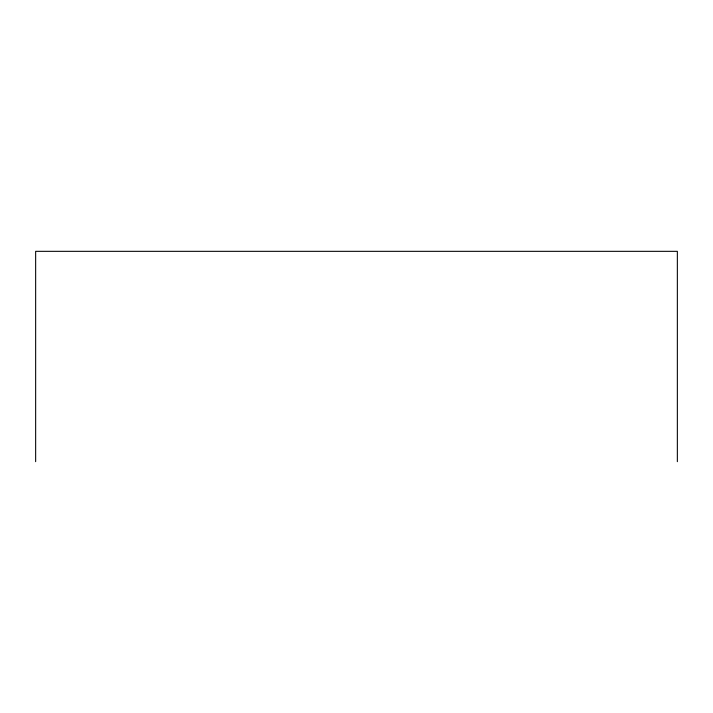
<?xml version="1.0" encoding="UTF-8"?>
<svg xmlns="http://www.w3.org/2000/svg" width="713" height="713" viewBox="0 0 713 713"><rect width="100%" height="100%" fill="white"/><g stroke="black" fill="none" stroke-linecap="round" stroke-linejoin="round"><path stroke-width="1.07" d="M677.35 461.668L677.35 251.333L35.65 251.333L35.65 461.668"/></g></svg>
